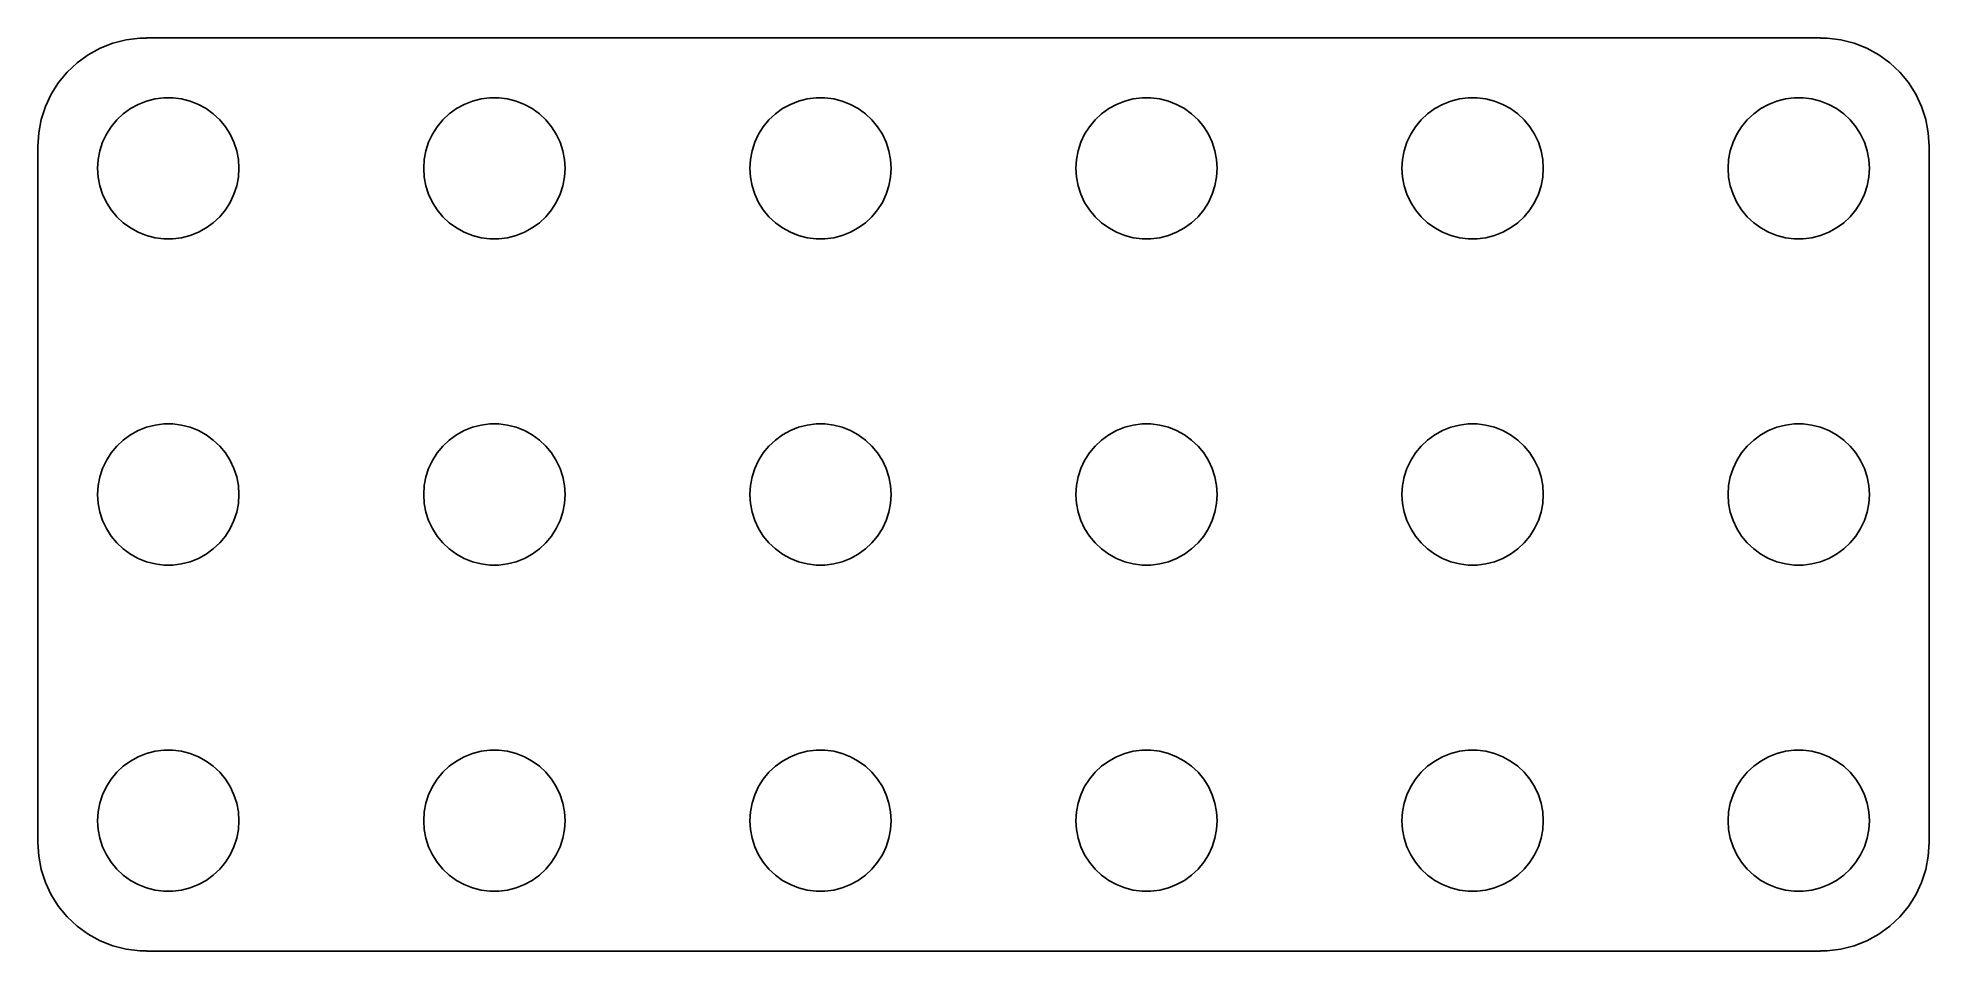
# Model space of a CAD drawing. Header units: metres. Extents: x 9 to 96, y 9 to 51.
import ezdxf

# ---------------------------------------------------------------- set-up
doc = ezdxf.new("R2010")
doc.units = ezdxf.units.M

msp = doc.modelspace()

# ---------------------------------------------------------------- linework, layer by layer
for p, q in [((11.8711, 50.5241), (11.3209, 50.2216)), ((12.4549, 50.7553), (11.8711, 50.5241)), ((13.0631, 50.9114), (12.4549, 50.7553)), ((13.686, 50.9901), (13.0631, 50.9114)), ((14, 50.9901), (13.686, 50.9901)), ((91, 51), (14, 51)), ((14, 51), (14, 50.9901)), ((91, 50.9901), (91, 51)), ((91.3139, 50.9901), (91, 50.9901)), ((91.9369, 50.9114), (91.3139, 50.9901)), ((92.5451, 50.7553), (91.9369, 50.9114)), ((93.1289, 50.5241), (92.5451, 50.7553)), ((93.6791, 50.2216), (93.1289, 50.5241)), ((10.8129, 49.8526), (10.3551, 49.4227)), ((11.3209, 50.2216), (10.8129, 49.8526)), ((94.1871, 49.8526), (93.6791, 50.2216)), ((94.6448, 49.4227), (94.1871, 49.8526)), ((9.9549, 48.9389), (9.6184, 48.4088)), ((10.3551, 49.4227), (9.9549, 48.9389)), ((95.0451, 48.9389), (94.6448, 49.4227)), ((95.3815, 48.4088), (95.0451, 48.9389)), ((9.6184, 48.4088), (9.3511, 47.8406)), ((13.2586, 47.7441), (13.6162, 47.9407)), ((13.6162, 47.9407), (13.9957, 48.0909)), ((13.9957, 48.0909), (14.391, 48.1924)), ((14.391, 48.1924), (14.7959, 48.2436)), ((14.7959, 48.2436), (15.2041, 48.2436)), ((15.2041, 48.2436), (15.609, 48.1924)), ((15.609, 48.1924), (16.0043, 48.0909)), ((16.0043, 48.0909), (16.3838, 47.9407)), ((16.3838, 47.9407), (16.7414, 47.7441)), ((28.2586, 47.7441), (28.6162, 47.9407)), ((28.6162, 47.9407), (28.9957, 48.0909)), ((28.9957, 48.0909), (29.391, 48.1924)), ((29.391, 48.1924), (29.7959, 48.2436)), ((29.7959, 48.2436), (30.2041, 48.2436)), ((30.2041, 48.2436), (30.609, 48.1924)), ((30.609, 48.1924), (31.0043, 48.0909)), ((31.0043, 48.0909), (31.3838, 47.9407)), ((31.3838, 47.9407), (31.7414, 47.7441)), ((43.2586, 47.7441), (43.6162, 47.9407)), ((43.6162, 47.9407), (43.9957, 48.0909)), ((43.9957, 48.0909), (44.391, 48.1924)), ((44.391, 48.1924), (44.7959, 48.2436)), ((44.7959, 48.2436), (45.2041, 48.2436)), ((45.2041, 48.2436), (45.609, 48.1924)), ((45.609, 48.1924), (46.0043, 48.0909)), ((46.0043, 48.0909), (46.3838, 47.9407)), ((46.3838, 47.9407), (46.7414, 47.7441)), ((58.2586, 47.7441), (58.6162, 47.9407)), ((58.6162, 47.9407), (58.9957, 48.0909)), ((58.9957, 48.0909), (59.391, 48.1924)), ((59.391, 48.1924), (59.7959, 48.2436)), ((59.7959, 48.2436), (60.2041, 48.2436)), ((60.2041, 48.2436), (60.609, 48.1924)), ((60.609, 48.1924), (61.0043, 48.0909)), ((61.0043, 48.0909), (61.3838, 47.9407)), ((61.3838, 47.9407), (61.7414, 47.7441)), ((73.2586, 47.7441), (73.6162, 47.9407)), ((73.6162, 47.9407), (73.9957, 48.0909)), ((73.9957, 48.0909), (74.391, 48.1924)), ((74.391, 48.1924), (74.7959, 48.2436)), ((74.7959, 48.2436), (75.2041, 48.2436)), ((75.2041, 48.2436), (75.609, 48.1924)), ((75.609, 48.1924), (76.0043, 48.0909)), ((76.0043, 48.0909), (76.3838, 47.9407)), ((76.3838, 47.9407), (76.7414, 47.7441)), ((88.2586, 47.7441), (88.6162, 47.9407)), ((88.6162, 47.9407), (88.9957, 48.0909)), ((88.9957, 48.0909), (89.391, 48.1924)), ((89.391, 48.1924), (89.7959, 48.2436)), ((89.7959, 48.2436), (90.2041, 48.2436)), ((90.2041, 48.2436), (90.609, 48.1924)), ((90.609, 48.1924), (91.0043, 48.0909)), ((91.0043, 48.0909), (91.3838, 47.9407)), ((91.3838, 47.9407), (91.7414, 47.7441)), ((95.6489, 47.8406), (95.3815, 48.4088)), ((9.1571, 47.2434), (9.0394, 46.6267)), ((9.3511, 47.8406), (9.1571, 47.2434)), ((12.3707, 46.9103), (12.6308, 47.2248)), ((12.6308, 47.2248), (12.9284, 47.5042)), ((12.9284, 47.5042), (13.2586, 47.7441)), ((16.7414, 47.7441), (17.0716, 47.5042)), ((17.0716, 47.5042), (17.3691, 47.2248)), ((17.3691, 47.2248), (17.6293, 46.9103)), ((27.3707, 46.9103), (27.6308, 47.2248)), ((27.6308, 47.2248), (27.9284, 47.5042)), ((27.9284, 47.5042), (28.2586, 47.7441)), ((31.7414, 47.7441), (32.0716, 47.5042)), ((32.0716, 47.5042), (32.3691, 47.2248)), ((32.3691, 47.2248), (32.6293, 46.9103)), ((42.3707, 46.9103), (42.6308, 47.2248)), ((42.6308, 47.2248), (42.9284, 47.5042)), ((42.9284, 47.5042), (43.2586, 47.7441)), ((46.7414, 47.7441), (47.0716, 47.5042)), ((47.0716, 47.5042), (47.3691, 47.2248)), ((47.3691, 47.2248), (47.6293, 46.9103)), ((57.3707, 46.9103), (57.6308, 47.2248)), ((57.6308, 47.2248), (57.9284, 47.5042)), ((57.9284, 47.5042), (58.2586, 47.7441)), ((61.7414, 47.7441), (62.0716, 47.5042)), ((62.0716, 47.5042), (62.3691, 47.2248)), ((62.3691, 47.2248), (62.6293, 46.9103)), ((72.3707, 46.9103), (72.6308, 47.2248)), ((72.6308, 47.2248), (72.9284, 47.5042)), ((72.9284, 47.5042), (73.2586, 47.7441)), ((76.7414, 47.7441), (77.0716, 47.5042)), ((77.0716, 47.5042), (77.3691, 47.2248)), ((77.3691, 47.2248), (77.6293, 46.9103)), ((87.3707, 46.9103), (87.6308, 47.2248)), ((87.6308, 47.2248), (87.9284, 47.5042)), ((87.9284, 47.5042), (88.2586, 47.7441)), ((91.7414, 47.7441), (92.0716, 47.5042)), ((92.0716, 47.5042), (92.3691, 47.2248)), ((92.3691, 47.2248), (92.6293, 46.9103)), ((95.8429, 47.2434), (95.6489, 47.8406)), ((95.9606, 46.6267), (95.8429, 47.2434)), ((9.0394, 46.6267), (9, 46)), ((11.8521, 45.8082), (11.9782, 46.1964)), ((11.9782, 46.1964), (12.152, 46.5657)), ((12.152, 46.5657), (12.3707, 46.9103)), ((17.6293, 46.9103), (17.848, 46.5657)), ((17.848, 46.5657), (18.0218, 46.1964)), ((18.0218, 46.1964), (18.1479, 45.8082)), ((26.8521, 45.8082), (26.9782, 46.1964)), ((26.9782, 46.1964), (27.152, 46.5657)), ((27.152, 46.5657), (27.3707, 46.9103)), ((32.6293, 46.9103), (32.848, 46.5657)), ((32.848, 46.5657), (33.0218, 46.1964)), ((33.0218, 46.1964), (33.1479, 45.8082)), ((41.8521, 45.8082), (41.9782, 46.1964)), ((41.9782, 46.1964), (42.152, 46.5657)), ((42.152, 46.5657), (42.3707, 46.9103)), ((47.6293, 46.9103), (47.848, 46.5657)), ((47.848, 46.5657), (48.0218, 46.1964)), ((48.0218, 46.1964), (48.1479, 45.8082)), ((56.8521, 45.8082), (56.9782, 46.1964)), ((56.9782, 46.1964), (57.152, 46.5657)), ((57.152, 46.5657), (57.3707, 46.9103)), ((62.6293, 46.9103), (62.848, 46.5657)), ((62.848, 46.5657), (63.0218, 46.1964)), ((63.0218, 46.1964), (63.1479, 45.8082)), ((71.8521, 45.8082), (71.9782, 46.1964)), ((71.9782, 46.1964), (72.152, 46.5657)), ((72.152, 46.5657), (72.3707, 46.9103)), ((77.6293, 46.9103), (77.848, 46.5657)), ((77.848, 46.5657), (78.0218, 46.1964)), ((78.0218, 46.1964), (78.1479, 45.8082)), ((86.8521, 45.8082), (86.9782, 46.1964)), ((86.9782, 46.1964), (87.152, 46.5657)), ((87.152, 46.5657), (87.3707, 46.9103)), ((92.6293, 46.9103), (92.848, 46.5657)), ((92.848, 46.5657), (93.0218, 46.1964)), ((93.0218, 46.1964), (93.1479, 45.8082)), ((96, 46), (95.9606, 46.6267)), ((9, 46), (9, 14)), ((11.75, 45), (11.7756, 45.4073)), ((11.7756, 45.4073), (11.8521, 45.8082)), ((18.1479, 45.8082), (18.2244, 45.4073)), ((18.2244, 45.4073), (18.25, 45)), ((26.75, 45), (26.7756, 45.4073)), ((26.7756, 45.4073), (26.8521, 45.8082)), ((33.1479, 45.8082), (33.2244, 45.4073)), ((33.2244, 45.4073), (33.25, 45)), ((41.75, 45), (41.7756, 45.4073)), ((41.7756, 45.4073), (41.8521, 45.8082)), ((48.1479, 45.8082), (48.2244, 45.4073)), ((48.2244, 45.4073), (48.25, 45)), ((56.75, 45), (56.7756, 45.4073)), ((56.7756, 45.4073), (56.8521, 45.8082)), ((63.1479, 45.8082), (63.2244, 45.4073)), ((63.2244, 45.4073), (63.25, 45)), ((71.75, 45), (71.7756, 45.4073)), ((71.7756, 45.4073), (71.8521, 45.8082)), ((78.1479, 45.8082), (78.2244, 45.4073)), ((78.2244, 45.4073), (78.25, 45)), ((86.75, 45), (86.7756, 45.4073)), ((86.7756, 45.4073), (86.8521, 45.8082)), ((93.1479, 45.8082), (93.2244, 45.4073)), ((93.2244, 45.4073), (93.25, 45)), ((96, 14), (96, 46)), ((11.7756, 44.5927), (11.75, 45)), ((11.8521, 44.1918), (11.7756, 44.5927)), ((18.2244, 44.5927), (18.1479, 44.1918)), ((18.25, 45), (18.2244, 44.5927)), ((26.7756, 44.5927), (26.75, 45)), ((26.8521, 44.1918), (26.7756, 44.5927)), ((33.2244, 44.5927), (33.1479, 44.1918)), ((33.25, 45), (33.2244, 44.5927)), ((41.7756, 44.5927), (41.75, 45)), ((41.8521, 44.1918), (41.7756, 44.5927)), ((48.2244, 44.5927), (48.1479, 44.1918)), ((48.25, 45), (48.2244, 44.5927)), ((56.7756, 44.5927), (56.75, 45)), ((56.8521, 44.1918), (56.7756, 44.5927)), ((63.2244, 44.5927), (63.1479, 44.1918)), ((63.25, 45), (63.2244, 44.5927)), ((71.7756, 44.5927), (71.75, 45)), ((71.8521, 44.1918), (71.7756, 44.5927)), ((78.2244, 44.5927), (78.1479, 44.1918)), ((78.25, 45), (78.2244, 44.5927)), ((86.7756, 44.5927), (86.75, 45)), ((86.8521, 44.1918), (86.7756, 44.5927)), ((93.2244, 44.5927), (93.1479, 44.1918)), ((93.25, 45), (93.2244, 44.5927)), ((11.9782, 43.8036), (11.8521, 44.1918)), ((12.152, 43.4343), (11.9782, 43.8036)), ((18.0218, 43.8036), (17.848, 43.4343)), ((18.1479, 44.1918), (18.0218, 43.8036)), ((26.9782, 43.8036), (26.8521, 44.1918)), ((27.152, 43.4343), (26.9782, 43.8036)), ((33.0218, 43.8036), (32.848, 43.4343)), ((33.1479, 44.1918), (33.0218, 43.8036)), ((41.9782, 43.8036), (41.8521, 44.1918)), ((42.152, 43.4343), (41.9782, 43.8036)), ((48.0218, 43.8036), (47.848, 43.4343)), ((48.1479, 44.1918), (48.0218, 43.8036)), ((56.9782, 43.8036), (56.8521, 44.1918)), ((57.152, 43.4343), (56.9782, 43.8036)), ((63.0218, 43.8036), (62.848, 43.4343)), ((63.1479, 44.1918), (63.0218, 43.8036)), ((71.9782, 43.8036), (71.8521, 44.1918)), ((72.152, 43.4343), (71.9782, 43.8036)), ((78.0218, 43.8036), (77.848, 43.4343)), ((78.1479, 44.1918), (78.0218, 43.8036)), ((86.9782, 43.8036), (86.8521, 44.1918)), ((87.152, 43.4343), (86.9782, 43.8036)), ((93.0218, 43.8036), (92.848, 43.4343)), ((93.1479, 44.1918), (93.0218, 43.8036)), ((12.3707, 43.0897), (12.152, 43.4343)), ((12.6308, 42.7752), (12.3707, 43.0897)), ((12.9284, 42.4958), (12.6308, 42.7752)), ((17.3691, 42.7752), (17.0716, 42.4958)), ((17.6293, 43.0897), (17.3691, 42.7752)), ((17.848, 43.4343), (17.6293, 43.0897)), ((27.3707, 43.0897), (27.152, 43.4343)), ((27.6308, 42.7752), (27.3707, 43.0897)), ((27.9284, 42.4958), (27.6308, 42.7752)), ((32.3691, 42.7752), (32.0716, 42.4958)), ((32.6293, 43.0897), (32.3691, 42.7752)), ((32.848, 43.4343), (32.6293, 43.0897)), ((42.3707, 43.0897), (42.152, 43.4343)), ((42.6308, 42.7752), (42.3707, 43.0897)), ((42.9284, 42.4958), (42.6308, 42.7752)), ((47.3691, 42.7752), (47.0716, 42.4958)), ((47.6293, 43.0897), (47.3691, 42.7752)), ((47.848, 43.4343), (47.6293, 43.0897)), ((57.3707, 43.0897), (57.152, 43.4343)), ((57.6308, 42.7752), (57.3707, 43.0897)), ((57.9284, 42.4958), (57.6308, 42.7752)), ((62.3691, 42.7752), (62.0716, 42.4958)), ((62.6293, 43.0897), (62.3691, 42.7752)), ((62.848, 43.4343), (62.6293, 43.0897)), ((72.3707, 43.0897), (72.152, 43.4343)), ((72.6308, 42.7752), (72.3707, 43.0897)), ((72.9284, 42.4958), (72.6308, 42.7752)), ((77.3691, 42.7752), (77.0716, 42.4958)), ((77.6293, 43.0897), (77.3691, 42.7752)), ((77.848, 43.4343), (77.6293, 43.0897)), ((87.3707, 43.0897), (87.152, 43.4343)), ((87.6308, 42.7752), (87.3707, 43.0897)), ((87.9284, 42.4958), (87.6308, 42.7752)), ((92.3691, 42.7752), (92.0716, 42.4958)), ((92.6293, 43.0897), (92.3691, 42.7752)), ((92.848, 43.4343), (92.6293, 43.0897)), ((13.2586, 42.2559), (12.9284, 42.4958)), ((13.6162, 42.0593), (13.2586, 42.2559)), ((13.9957, 41.9091), (13.6162, 42.0593)), ((14.391, 41.8076), (13.9957, 41.9091)), ((14.7959, 41.7564), (14.391, 41.8076)), ((15.609, 41.8076), (15.2041, 41.7564)), ((16.0043, 41.9091), (15.609, 41.8076)), ((16.3838, 42.0593), (16.0043, 41.9091)), ((16.7414, 42.2559), (16.3838, 42.0593)), ((17.0716, 42.4958), (16.7414, 42.2559)), ((28.2586, 42.2559), (27.9284, 42.4958)), ((28.6162, 42.0593), (28.2586, 42.2559)), ((28.9957, 41.9091), (28.6162, 42.0593)), ((29.391, 41.8076), (28.9957, 41.9091)), ((29.7959, 41.7564), (29.391, 41.8076)), ((30.609, 41.8076), (30.2041, 41.7564)), ((31.0043, 41.9091), (30.609, 41.8076)), ((31.3838, 42.0593), (31.0043, 41.9091)), ((31.7414, 42.2559), (31.3838, 42.0593)), ((32.0716, 42.4958), (31.7414, 42.2559)), ((43.2586, 42.2559), (42.9284, 42.4958)), ((43.6162, 42.0593), (43.2586, 42.2559)), ((43.9957, 41.9091), (43.6162, 42.0593)), ((44.391, 41.8076), (43.9957, 41.9091)), ((44.7959, 41.7564), (44.391, 41.8076)), ((45.609, 41.8076), (45.2041, 41.7564)), ((46.0043, 41.9091), (45.609, 41.8076)), ((46.3838, 42.0593), (46.0043, 41.9091)), ((46.7414, 42.2559), (46.3838, 42.0593)), ((47.0716, 42.4958), (46.7414, 42.2559)), ((58.2586, 42.2559), (57.9284, 42.4958)), ((58.6162, 42.0593), (58.2586, 42.2559)), ((58.9957, 41.9091), (58.6162, 42.0593)), ((59.391, 41.8076), (58.9957, 41.9091)), ((59.7959, 41.7564), (59.391, 41.8076)), ((60.609, 41.8076), (60.2041, 41.7564)), ((61.0043, 41.9091), (60.609, 41.8076)), ((61.3838, 42.0593), (61.0043, 41.9091)), ((61.7414, 42.2559), (61.3838, 42.0593)), ((62.0716, 42.4958), (61.7414, 42.2559)), ((73.2586, 42.2559), (72.9284, 42.4958)), ((73.6162, 42.0593), (73.2586, 42.2559)), ((73.9957, 41.9091), (73.6162, 42.0593)), ((74.391, 41.8076), (73.9957, 41.9091)), ((74.7959, 41.7564), (74.391, 41.8076)), ((75.609, 41.8076), (75.2041, 41.7564)), ((76.0043, 41.9091), (75.609, 41.8076)), ((76.3838, 42.0593), (76.0043, 41.9091)), ((76.7414, 42.2559), (76.3838, 42.0593)), ((77.0716, 42.4958), (76.7414, 42.2559)), ((88.2586, 42.2559), (87.9284, 42.4958)), ((88.6162, 42.0593), (88.2586, 42.2559)), ((88.9957, 41.9091), (88.6162, 42.0593)), ((89.391, 41.8076), (88.9957, 41.9091)), ((89.7959, 41.7564), (89.391, 41.8076)), ((90.609, 41.8076), (90.2041, 41.7564)), ((91.0043, 41.9091), (90.609, 41.8076)), ((91.3838, 42.0593), (91.0043, 41.9091)), ((91.7414, 42.2559), (91.3838, 42.0593)), ((92.0716, 42.4958), (91.7414, 42.2559)), ((15.2041, 41.7564), (14.7959, 41.7564)), ((30.2041, 41.7564), (29.7959, 41.7564)), ((45.2041, 41.7564), (44.7959, 41.7564)), ((60.2041, 41.7564), (59.7959, 41.7564)), ((75.2041, 41.7564), (74.7959, 41.7564)), ((90.2041, 41.7564), (89.7959, 41.7564)), ((13.6162, 32.9407), (13.9957, 33.0909)), ((13.9957, 33.0909), (14.391, 33.1924)), ((14.391, 33.1924), (14.7959, 33.2436)), ((14.7959, 33.2436), (15.2041, 33.2436)), ((15.2041, 33.2436), (15.609, 33.1924)), ((15.609, 33.1924), (16.0043, 33.0909)), ((16.0043, 33.0909), (16.3838, 32.9407)), ((28.6162, 32.9407), (28.9957, 33.0909)), ((28.9957, 33.0909), (29.391, 33.1924)), ((29.391, 33.1924), (29.7959, 33.2436)), ((29.7959, 33.2436), (30.2041, 33.2436)), ((30.2041, 33.2436), (30.609, 33.1924)), ((30.609, 33.1924), (31.0043, 33.0909)), ((31.0043, 33.0909), (31.3838, 32.9407)), ((43.6162, 32.9407), (43.9957, 33.0909)), ((43.9957, 33.0909), (44.391, 33.1924)), ((44.391, 33.1924), (44.7959, 33.2436)), ((44.7959, 33.2436), (45.2041, 33.2436)), ((45.2041, 33.2436), (45.609, 33.1924)), ((45.609, 33.1924), (46.0043, 33.0909)), ((46.0043, 33.0909), (46.3838, 32.9407)), ((58.6162, 32.9407), (58.9957, 33.0909)), ((58.9957, 33.0909), (59.391, 33.1924)), ((59.391, 33.1924), (59.7959, 33.2436)), ((59.7959, 33.2436), (60.2041, 33.2436)), ((60.2041, 33.2436), (60.609, 33.1924)), ((60.609, 33.1924), (61.0043, 33.0909)), ((61.0043, 33.0909), (61.3838, 32.9407)), ((73.6162, 32.9407), (73.9957, 33.0909)), ((73.9957, 33.0909), (74.391, 33.1924)), ((74.391, 33.1924), (74.7959, 33.2436)), ((74.7959, 33.2436), (75.2041, 33.2436)), ((75.2041, 33.2436), (75.609, 33.1924)), ((75.609, 33.1924), (76.0043, 33.0909)), ((76.0043, 33.0909), (76.3838, 32.9407)), ((88.6162, 32.9407), (88.9957, 33.0909)), ((88.9957, 33.0909), (89.391, 33.1924)), ((89.391, 33.1924), (89.7959, 33.2436)), ((89.7959, 33.2436), (90.2041, 33.2436)), ((90.2041, 33.2436), (90.609, 33.1924)), ((90.609, 33.1924), (91.0043, 33.0909)), ((91.0043, 33.0909), (91.3838, 32.9407)), ((12.3707, 31.9103), (12.6308, 32.2248)), ((12.6308, 32.2248), (12.9284, 32.5042)), ((12.9284, 32.5042), (13.2586, 32.7441)), ((13.2586, 32.7441), (13.6162, 32.9407)), ((16.3838, 32.9407), (16.7414, 32.7441)), ((16.7414, 32.7441), (17.0716, 32.5042)), ((17.0716, 32.5042), (17.3691, 32.2248)), ((17.3691, 32.2248), (17.6293, 31.9103)), ((27.3707, 31.9103), (27.6308, 32.2248)), ((27.6308, 32.2248), (27.9284, 32.5042)), ((27.9284, 32.5042), (28.2586, 32.7441)), ((28.2586, 32.7441), (28.6162, 32.9407)), ((31.3838, 32.9407), (31.7414, 32.7441)), ((31.7414, 32.7441), (32.0716, 32.5042)), ((32.0716, 32.5042), (32.3691, 32.2248)), ((32.3691, 32.2248), (32.6293, 31.9103)), ((42.3707, 31.9103), (42.6308, 32.2248)), ((42.6308, 32.2248), (42.9284, 32.5042)), ((42.9284, 32.5042), (43.2586, 32.7441)), ((43.2586, 32.7441), (43.6162, 32.9407)), ((46.3838, 32.9407), (46.7414, 32.7441)), ((46.7414, 32.7441), (47.0716, 32.5042)), ((47.0716, 32.5042), (47.3691, 32.2248)), ((47.3691, 32.2248), (47.6293, 31.9103)), ((57.3707, 31.9103), (57.6308, 32.2248)), ((57.6308, 32.2248), (57.9284, 32.5042)), ((57.9284, 32.5042), (58.2586, 32.7441)), ((58.2586, 32.7441), (58.6162, 32.9407)), ((61.3838, 32.9407), (61.7414, 32.7441)), ((61.7414, 32.7441), (62.0716, 32.5042)), ((62.0716, 32.5042), (62.3691, 32.2248)), ((62.3691, 32.2248), (62.6293, 31.9103)), ((72.3707, 31.9103), (72.6308, 32.2248)), ((72.6308, 32.2248), (72.9284, 32.5042)), ((72.9284, 32.5042), (73.2586, 32.7441)), ((73.2586, 32.7441), (73.6162, 32.9407)), ((76.3838, 32.9407), (76.7414, 32.7441)), ((76.7414, 32.7441), (77.0716, 32.5042)), ((77.0716, 32.5042), (77.3691, 32.2248)), ((77.3691, 32.2248), (77.6293, 31.9103)), ((87.3707, 31.9103), (87.6308, 32.2248)), ((87.6308, 32.2248), (87.9284, 32.5042)), ((87.9284, 32.5042), (88.2586, 32.7441)), ((88.2586, 32.7441), (88.6162, 32.9407)), ((91.3838, 32.9407), (91.7414, 32.7441)), ((91.7414, 32.7441), (92.0716, 32.5042)), ((92.0716, 32.5042), (92.3691, 32.2248)), ((92.3691, 32.2248), (92.6293, 31.9103)), ((11.9782, 31.1964), (12.152, 31.5657)), ((12.152, 31.5657), (12.3707, 31.9103)), ((17.6293, 31.9103), (17.848, 31.5657)), ((17.848, 31.5657), (18.0218, 31.1964)), ((26.9782, 31.1964), (27.152, 31.5657)), ((27.152, 31.5657), (27.3707, 31.9103)), ((32.6293, 31.9103), (32.848, 31.5657)), ((32.848, 31.5657), (33.0218, 31.1964)), ((41.9782, 31.1964), (42.152, 31.5657)), ((42.152, 31.5657), (42.3707, 31.9103)), ((47.6293, 31.9103), (47.848, 31.5657)), ((47.848, 31.5657), (48.0218, 31.1964)), ((56.9782, 31.1964), (57.152, 31.5657)), ((57.152, 31.5657), (57.3707, 31.9103)), ((62.6293, 31.9103), (62.848, 31.5657)), ((62.848, 31.5657), (63.0218, 31.1964)), ((71.9782, 31.1964), (72.152, 31.5657)), ((72.152, 31.5657), (72.3707, 31.9103)), ((77.6293, 31.9103), (77.848, 31.5657)), ((77.848, 31.5657), (78.0218, 31.1964)), ((86.9782, 31.1964), (87.152, 31.5657)), ((87.152, 31.5657), (87.3707, 31.9103)), ((92.6293, 31.9103), (92.848, 31.5657)), ((92.848, 31.5657), (93.0218, 31.1964)), ((11.7756, 30.4073), (11.8521, 30.8082)), ((11.8521, 30.8082), (11.9782, 31.1964)), ((18.0218, 31.1964), (18.1479, 30.8082)), ((18.1479, 30.8082), (18.2244, 30.4073)), ((26.7756, 30.4073), (26.8521, 30.8082)), ((26.8521, 30.8082), (26.9782, 31.1964)), ((33.0218, 31.1964), (33.1479, 30.8082)), ((33.1479, 30.8082), (33.2244, 30.4073)), ((41.7756, 30.4073), (41.8521, 30.8082)), ((41.8521, 30.8082), (41.9782, 31.1964)), ((48.0218, 31.1964), (48.1479, 30.8082)), ((48.1479, 30.8082), (48.2244, 30.4073)), ((56.7756, 30.4073), (56.8521, 30.8082)), ((56.8521, 30.8082), (56.9782, 31.1964)), ((63.0218, 31.1964), (63.1479, 30.8082)), ((63.1479, 30.8082), (63.2244, 30.4073)), ((71.7756, 30.4073), (71.8521, 30.8082)), ((71.8521, 30.8082), (71.9782, 31.1964)), ((78.0218, 31.1964), (78.1479, 30.8082)), ((78.1479, 30.8082), (78.2244, 30.4073)), ((86.7756, 30.4073), (86.8521, 30.8082)), ((86.8521, 30.8082), (86.9782, 31.1964)), ((93.0218, 31.1964), (93.1479, 30.8082)), ((93.1479, 30.8082), (93.2244, 30.4073)), ((11.75, 30), (11.7756, 30.4073)), ((11.7756, 29.5927), (11.75, 30)), ((11.8521, 29.1918), (11.7756, 29.5927)), ((18.2244, 29.5927), (18.1479, 29.1918)), ((18.2244, 30.4073), (18.25, 30)), ((18.25, 30), (18.2244, 29.5927)), ((26.75, 30), (26.7756, 30.4073)), ((26.7756, 29.5927), (26.75, 30)), ((26.8521, 29.1918), (26.7756, 29.5927)), ((33.2244, 29.5927), (33.1479, 29.1918)), ((33.2244, 30.4073), (33.25, 30)), ((33.25, 30), (33.2244, 29.5927)), ((41.75, 30), (41.7756, 30.4073)), ((41.7756, 29.5927), (41.75, 30)), ((41.8521, 29.1918), (41.7756, 29.5927)), ((48.2244, 29.5927), (48.1479, 29.1918)), ((48.2244, 30.4073), (48.25, 30)), ((48.25, 30), (48.2244, 29.5927)), ((56.75, 30), (56.7756, 30.4073)), ((56.7756, 29.5927), (56.75, 30)), ((56.8521, 29.1918), (56.7756, 29.5927)), ((63.2244, 29.5927), (63.1479, 29.1918)), ((63.2244, 30.4073), (63.25, 30)), ((63.25, 30), (63.2244, 29.5927)), ((71.75, 30), (71.7756, 30.4073)), ((71.7756, 29.5927), (71.75, 30)), ((71.8521, 29.1918), (71.7756, 29.5927)), ((78.2244, 29.5927), (78.1479, 29.1918)), ((78.2244, 30.4073), (78.25, 30)), ((78.25, 30), (78.2244, 29.5927)), ((86.75, 30), (86.7756, 30.4073)), ((86.7756, 29.5927), (86.75, 30)), ((86.8521, 29.1918), (86.7756, 29.5927)), ((93.2244, 29.5927), (93.1479, 29.1918)), ((93.2244, 30.4073), (93.25, 30)), ((93.25, 30), (93.2244, 29.5927)), ((11.9782, 28.8036), (11.8521, 29.1918)), ((12.152, 28.4343), (11.9782, 28.8036)), ((18.0218, 28.8036), (17.848, 28.4343)), ((18.1479, 29.1918), (18.0218, 28.8036)), ((26.9782, 28.8036), (26.8521, 29.1918)), ((27.152, 28.4343), (26.9782, 28.8036)), ((33.0218, 28.8036), (32.848, 28.4343)), ((33.1479, 29.1918), (33.0218, 28.8036)), ((41.9782, 28.8036), (41.8521, 29.1918)), ((42.152, 28.4343), (41.9782, 28.8036)), ((48.0218, 28.8036), (47.848, 28.4343)), ((48.1479, 29.1918), (48.0218, 28.8036)), ((56.9782, 28.8036), (56.8521, 29.1918)), ((57.152, 28.4343), (56.9782, 28.8036)), ((63.0218, 28.8036), (62.848, 28.4343)), ((63.1479, 29.1918), (63.0218, 28.8036)), ((71.9782, 28.8036), (71.8521, 29.1918)), ((72.152, 28.4343), (71.9782, 28.8036)), ((78.0218, 28.8036), (77.848, 28.4343)), ((78.1479, 29.1918), (78.0218, 28.8036)), ((86.9782, 28.8036), (86.8521, 29.1918)), ((87.152, 28.4343), (86.9782, 28.8036)), ((93.0218, 28.8036), (92.848, 28.4343)), ((93.1479, 29.1918), (93.0218, 28.8036)), ((12.3707, 28.0897), (12.152, 28.4343)), ((12.6308, 27.7752), (12.3707, 28.0897)), ((17.6293, 28.0897), (17.3691, 27.7752)), ((17.848, 28.4343), (17.6293, 28.0897)), ((27.3707, 28.0897), (27.152, 28.4343)), ((27.6308, 27.7752), (27.3707, 28.0897)), ((32.6293, 28.0897), (32.3691, 27.7752)), ((32.848, 28.4343), (32.6293, 28.0897)), ((42.3707, 28.0897), (42.152, 28.4343)), ((42.6308, 27.7752), (42.3707, 28.0897)), ((47.6293, 28.0897), (47.3691, 27.7752)), ((47.848, 28.4343), (47.6293, 28.0897)), ((57.3707, 28.0897), (57.152, 28.4343)), ((57.6308, 27.7752), (57.3707, 28.0897)), ((62.6293, 28.0897), (62.3691, 27.7752)), ((62.848, 28.4343), (62.6293, 28.0897)), ((72.3707, 28.0897), (72.152, 28.4343)), ((72.6308, 27.7752), (72.3707, 28.0897)), ((77.6293, 28.0897), (77.3691, 27.7752)), ((77.848, 28.4343), (77.6293, 28.0897)), ((87.3707, 28.0897), (87.152, 28.4343)), ((87.6308, 27.7752), (87.3707, 28.0897)), ((92.6293, 28.0897), (92.3691, 27.7752)), ((92.848, 28.4343), (92.6293, 28.0897)), ((12.9284, 27.4958), (12.6308, 27.7752)), ((13.2586, 27.2559), (12.9284, 27.4958)), ((13.6162, 27.0593), (13.2586, 27.2559)), ((13.9957, 26.9091), (13.6162, 27.0593)), ((16.3838, 27.0593), (16.0043, 26.9091)), ((16.7414, 27.2559), (16.3838, 27.0593)), ((17.0716, 27.4958), (16.7414, 27.2559)), ((17.3691, 27.7752), (17.0716, 27.4958)), ((27.9284, 27.4958), (27.6308, 27.7752)), ((28.2586, 27.2559), (27.9284, 27.4958)), ((28.6162, 27.0593), (28.2586, 27.2559)), ((28.9957, 26.9091), (28.6162, 27.0593)), ((31.3838, 27.0593), (31.0043, 26.9091)), ((31.7414, 27.2559), (31.3838, 27.0593)), ((32.0716, 27.4958), (31.7414, 27.2559)), ((32.3691, 27.7752), (32.0716, 27.4958)), ((42.9284, 27.4958), (42.6308, 27.7752)), ((43.2586, 27.2559), (42.9284, 27.4958)), ((43.6162, 27.0593), (43.2586, 27.2559)), ((43.9957, 26.9091), (43.6162, 27.0593)), ((46.3838, 27.0593), (46.0043, 26.9091)), ((46.7414, 27.2559), (46.3838, 27.0593)), ((47.0716, 27.4958), (46.7414, 27.2559)), ((47.3691, 27.7752), (47.0716, 27.4958)), ((57.9284, 27.4958), (57.6308, 27.7752)), ((58.2586, 27.2559), (57.9284, 27.4958)), ((58.6162, 27.0593), (58.2586, 27.2559)), ((58.9957, 26.9091), (58.6162, 27.0593)), ((61.3838, 27.0593), (61.0043, 26.9091)), ((61.7414, 27.2559), (61.3838, 27.0593)), ((62.0716, 27.4958), (61.7414, 27.2559)), ((62.3691, 27.7752), (62.0716, 27.4958)), ((72.9284, 27.4958), (72.6308, 27.7752)), ((73.2586, 27.2559), (72.9284, 27.4958)), ((73.6162, 27.0593), (73.2586, 27.2559)), ((73.9957, 26.9091), (73.6162, 27.0593)), ((76.3838, 27.0593), (76.0043, 26.9091)), ((76.7414, 27.2559), (76.3838, 27.0593)), ((77.0716, 27.4958), (76.7414, 27.2559)), ((77.3691, 27.7752), (77.0716, 27.4958)), ((87.9284, 27.4958), (87.6308, 27.7752)), ((88.2586, 27.2559), (87.9284, 27.4958)), ((88.6162, 27.0593), (88.2586, 27.2559)), ((88.9957, 26.9091), (88.6162, 27.0593)), ((91.3838, 27.0593), (91.0043, 26.9091)), ((91.7414, 27.2559), (91.3838, 27.0593)), ((92.0716, 27.4958), (91.7414, 27.2559)), ((92.3691, 27.7752), (92.0716, 27.4958)), ((14.391, 26.8076), (13.9957, 26.9091)), ((14.7959, 26.7564), (14.391, 26.8076)), ((15.2041, 26.7564), (14.7959, 26.7564)), ((15.609, 26.8076), (15.2041, 26.7564)), ((16.0043, 26.9091), (15.609, 26.8076)), ((29.391, 26.8076), (28.9957, 26.9091)), ((29.7959, 26.7564), (29.391, 26.8076)), ((30.2041, 26.7564), (29.7959, 26.7564)), ((30.609, 26.8076), (30.2041, 26.7564)), ((31.0043, 26.9091), (30.609, 26.8076)), ((44.391, 26.8076), (43.9957, 26.9091)), ((44.7959, 26.7564), (44.391, 26.8076)), ((45.2041, 26.7564), (44.7959, 26.7564)), ((45.609, 26.8076), (45.2041, 26.7564)), ((46.0043, 26.9091), (45.609, 26.8076)), ((59.391, 26.8076), (58.9957, 26.9091)), ((59.7959, 26.7564), (59.391, 26.8076)), ((60.2041, 26.7564), (59.7959, 26.7564)), ((60.609, 26.8076), (60.2041, 26.7564)), ((61.0043, 26.9091), (60.609, 26.8076)), ((74.391, 26.8076), (73.9957, 26.9091)), ((74.7959, 26.7564), (74.391, 26.8076)), ((75.2041, 26.7564), (74.7959, 26.7564)), ((75.609, 26.8076), (75.2041, 26.7564)), ((76.0043, 26.9091), (75.609, 26.8076)), ((89.391, 26.8076), (88.9957, 26.9091)), ((89.7959, 26.7564), (89.391, 26.8076)), ((90.2041, 26.7564), (89.7959, 26.7564)), ((90.609, 26.8076), (90.2041, 26.7564)), ((91.0043, 26.9091), (90.609, 26.8076)), ((12.6308, 17.2248), (12.9284, 17.5042)), ((12.9284, 17.5042), (13.2586, 17.7441)), ((13.2586, 17.7441), (13.6162, 17.9407)), ((13.6162, 17.9407), (13.9957, 18.0909)), ((13.9957, 18.0909), (14.391, 18.1924)), ((14.391, 18.1924), (14.7959, 18.2436)), ((14.7959, 18.2436), (15.2041, 18.2436)), ((15.2041, 18.2436), (15.609, 18.1924)), ((15.609, 18.1924), (16.0043, 18.0909)), ((16.0043, 18.0909), (16.3838, 17.9407)), ((16.3838, 17.9407), (16.7414, 17.7441)), ((16.7414, 17.7441), (17.0716, 17.5042)), ((17.0716, 17.5042), (17.3691, 17.2248)), ((27.6308, 17.2248), (27.9284, 17.5042)), ((27.9284, 17.5042), (28.2586, 17.7441)), ((28.2586, 17.7441), (28.6162, 17.9407)), ((28.6162, 17.9407), (28.9957, 18.0909)), ((28.9957, 18.0909), (29.391, 18.1924)), ((29.391, 18.1924), (29.7959, 18.2436)), ((29.7959, 18.2436), (30.2041, 18.2436)), ((30.2041, 18.2436), (30.609, 18.1924)), ((30.609, 18.1924), (31.0043, 18.0909)), ((31.0043, 18.0909), (31.3838, 17.9407)), ((31.3838, 17.9407), (31.7414, 17.7441)), ((31.7414, 17.7441), (32.0716, 17.5042)), ((32.0716, 17.5042), (32.3691, 17.2248)), ((42.6308, 17.2248), (42.9284, 17.5042)), ((42.9284, 17.5042), (43.2586, 17.7441)), ((43.2586, 17.7441), (43.6162, 17.9407)), ((43.6162, 17.9407), (43.9957, 18.0909)), ((43.9957, 18.0909), (44.391, 18.1924)), ((44.391, 18.1924), (44.7959, 18.2436)), ((44.7959, 18.2436), (45.2041, 18.2436)), ((45.2041, 18.2436), (45.609, 18.1924)), ((45.609, 18.1924), (46.0043, 18.0909)), ((46.0043, 18.0909), (46.3838, 17.9407)), ((46.3838, 17.9407), (46.7414, 17.7441)), ((46.7414, 17.7441), (47.0716, 17.5042)), ((47.0716, 17.5042), (47.3691, 17.2248)), ((57.6308, 17.2248), (57.9284, 17.5042)), ((57.9284, 17.5042), (58.2586, 17.7441)), ((58.2586, 17.7441), (58.6162, 17.9407)), ((58.6162, 17.9407), (58.9957, 18.0909)), ((58.9957, 18.0909), (59.391, 18.1924)), ((59.391, 18.1924), (59.7959, 18.2436)), ((59.7959, 18.2436), (60.2041, 18.2436)), ((60.2041, 18.2436), (60.609, 18.1924)), ((60.609, 18.1924), (61.0043, 18.0909)), ((61.0043, 18.0909), (61.3838, 17.9407)), ((61.3838, 17.9407), (61.7414, 17.7441)), ((61.7414, 17.7441), (62.0716, 17.5042)), ((62.0716, 17.5042), (62.3691, 17.2248)), ((72.6308, 17.2248), (72.9284, 17.5042)), ((72.9284, 17.5042), (73.2586, 17.7441)), ((73.2586, 17.7441), (73.6162, 17.9407)), ((73.6162, 17.9407), (73.9957, 18.0909)), ((73.9957, 18.0909), (74.391, 18.1924)), ((74.391, 18.1924), (74.7959, 18.2436)), ((74.7959, 18.2436), (75.2041, 18.2436)), ((75.2041, 18.2436), (75.609, 18.1924)), ((75.609, 18.1924), (76.0043, 18.0909)), ((76.0043, 18.0909), (76.3838, 17.9407)), ((76.3838, 17.9407), (76.7414, 17.7441)), ((76.7414, 17.7441), (77.0716, 17.5042)), ((77.0716, 17.5042), (77.3691, 17.2248)), ((87.6308, 17.2248), (87.9284, 17.5042)), ((87.9284, 17.5042), (88.2586, 17.7441)), ((88.2586, 17.7441), (88.6162, 17.9407)), ((88.6162, 17.9407), (88.9957, 18.0909)), ((88.9957, 18.0909), (89.391, 18.1924)), ((89.391, 18.1924), (89.7959, 18.2436)), ((89.7959, 18.2436), (90.2041, 18.2436)), ((90.2041, 18.2436), (90.609, 18.1924)), ((90.609, 18.1924), (91.0043, 18.0909)), ((91.0043, 18.0909), (91.3838, 17.9407)), ((91.3838, 17.9407), (91.7414, 17.7441)), ((91.7414, 17.7441), (92.0716, 17.5042)), ((92.0716, 17.5042), (92.3691, 17.2248)), ((11.9782, 16.1964), (12.152, 16.5657)), ((12.152, 16.5657), (12.3707, 16.9103)), ((12.3707, 16.9103), (12.6308, 17.2248)), ((17.3691, 17.2248), (17.6293, 16.9103)), ((17.6293, 16.9103), (17.848, 16.5657)), ((17.848, 16.5657), (18.0218, 16.1964)), ((26.9782, 16.1964), (27.152, 16.5657)), ((27.152, 16.5657), (27.3707, 16.9103)), ((27.3707, 16.9103), (27.6308, 17.2248)), ((32.3691, 17.2248), (32.6293, 16.9103)), ((32.6293, 16.9103), (32.848, 16.5657)), ((32.848, 16.5657), (33.0218, 16.1964)), ((41.9782, 16.1964), (42.152, 16.5657)), ((42.152, 16.5657), (42.3707, 16.9103)), ((42.3707, 16.9103), (42.6308, 17.2248)), ((47.3691, 17.2248), (47.6293, 16.9103)), ((47.6293, 16.9103), (47.848, 16.5657)), ((47.848, 16.5657), (48.0218, 16.1964)), ((56.9782, 16.1964), (57.152, 16.5657)), ((57.152, 16.5657), (57.3707, 16.9103)), ((57.3707, 16.9103), (57.6308, 17.2248)), ((62.3691, 17.2248), (62.6293, 16.9103)), ((62.6293, 16.9103), (62.848, 16.5657)), ((62.848, 16.5657), (63.0218, 16.1964)), ((71.9782, 16.1964), (72.152, 16.5657)), ((72.152, 16.5657), (72.3707, 16.9103)), ((72.3707, 16.9103), (72.6308, 17.2248)), ((77.3691, 17.2248), (77.6293, 16.9103)), ((77.6293, 16.9103), (77.848, 16.5657)), ((77.848, 16.5657), (78.0218, 16.1964)), ((86.9782, 16.1964), (87.152, 16.5657)), ((87.152, 16.5657), (87.3707, 16.9103)), ((87.3707, 16.9103), (87.6308, 17.2248)), ((92.3691, 17.2248), (92.6293, 16.9103)), ((92.6293, 16.9103), (92.848, 16.5657)), ((92.848, 16.5657), (93.0218, 16.1964)), ((11.7756, 15.4073), (11.8521, 15.8082)), ((11.8521, 15.8082), (11.9782, 16.1964)), ((18.0218, 16.1964), (18.1479, 15.8082)), ((18.1479, 15.8082), (18.2244, 15.4073)), ((26.7756, 15.4073), (26.8521, 15.8082)), ((26.8521, 15.8082), (26.9782, 16.1964)), ((33.0218, 16.1964), (33.1479, 15.8082)), ((33.1479, 15.8082), (33.2244, 15.4073)), ((41.7756, 15.4073), (41.8521, 15.8082)), ((41.8521, 15.8082), (41.9782, 16.1964)), ((48.0218, 16.1964), (48.1479, 15.8082)), ((48.1479, 15.8082), (48.2244, 15.4073)), ((56.7756, 15.4073), (56.8521, 15.8082)), ((56.8521, 15.8082), (56.9782, 16.1964)), ((63.0218, 16.1964), (63.1479, 15.8082)), ((63.1479, 15.8082), (63.2244, 15.4073)), ((71.7756, 15.4073), (71.8521, 15.8082)), ((71.8521, 15.8082), (71.9782, 16.1964)), ((78.0218, 16.1964), (78.1479, 15.8082)), ((78.1479, 15.8082), (78.2244, 15.4073)), ((86.7756, 15.4073), (86.8521, 15.8082)), ((86.8521, 15.8082), (86.9782, 16.1964)), ((93.0218, 16.1964), (93.1479, 15.8082)), ((93.1479, 15.8082), (93.2244, 15.4073)), ((11.75, 15), (11.7756, 15.4073)), ((11.7756, 14.5927), (11.75, 15)), ((18.2244, 15.4073), (18.25, 15)), ((18.25, 15), (18.2244, 14.5927)), ((26.75, 15), (26.7756, 15.4073)), ((26.7756, 14.5927), (26.75, 15)), ((33.2244, 15.4073), (33.25, 15)), ((33.25, 15), (33.2244, 14.5927)), ((41.75, 15), (41.7756, 15.4073)), ((41.7756, 14.5927), (41.75, 15)), ((48.2244, 15.4073), (48.25, 15)), ((48.25, 15), (48.2244, 14.5927)), ((56.75, 15), (56.7756, 15.4073)), ((56.7756, 14.5927), (56.75, 15)), ((63.2244, 15.4073), (63.25, 15)), ((63.25, 15), (63.2244, 14.5927)), ((71.75, 15), (71.7756, 15.4073)), ((71.7756, 14.5927), (71.75, 15)), ((78.2244, 15.4073), (78.25, 15)), ((78.25, 15), (78.2244, 14.5927)), ((86.75, 15), (86.7756, 15.4073)), ((86.7756, 14.5927), (86.75, 15)), ((93.2244, 15.4073), (93.25, 15)), ((93.25, 15), (93.2244, 14.5927)), ((9, 14), (9.0394, 13.3733)), ((11.8521, 14.1918), (11.7756, 14.5927)), ((11.9782, 13.8036), (11.8521, 14.1918)), ((18.1479, 14.1918), (18.0218, 13.8036)), ((18.2244, 14.5927), (18.1479, 14.1918)), ((26.8521, 14.1918), (26.7756, 14.5927)), ((26.9782, 13.8036), (26.8521, 14.1918)), ((33.1479, 14.1918), (33.0218, 13.8036)), ((33.2244, 14.5927), (33.1479, 14.1918)), ((41.8521, 14.1918), (41.7756, 14.5927)), ((41.9782, 13.8036), (41.8521, 14.1918)), ((48.1479, 14.1918), (48.0218, 13.8036)), ((48.2244, 14.5927), (48.1479, 14.1918)), ((56.8521, 14.1918), (56.7756, 14.5927)), ((56.9782, 13.8036), (56.8521, 14.1918)), ((63.1479, 14.1918), (63.0218, 13.8036)), ((63.2244, 14.5927), (63.1479, 14.1918)), ((71.8521, 14.1918), (71.7756, 14.5927)), ((71.9782, 13.8036), (71.8521, 14.1918)), ((78.1479, 14.1918), (78.0218, 13.8036)), ((78.2244, 14.5927), (78.1479, 14.1918)), ((86.8521, 14.1918), (86.7756, 14.5927)), ((86.9782, 13.8036), (86.8521, 14.1918)), ((93.1479, 14.1918), (93.0218, 13.8036)), ((93.2244, 14.5927), (93.1479, 14.1918)), ((95.9606, 13.3733), (96, 14)), ((9.0394, 13.3733), (9.1571, 12.7565)), ((12.152, 13.4343), (11.9782, 13.8036)), ((12.3707, 13.0897), (12.152, 13.4343)), ((12.6308, 12.7752), (12.3707, 13.0897)), ((17.6293, 13.0897), (17.3691, 12.7752)), ((17.848, 13.4343), (17.6293, 13.0897)), ((18.0218, 13.8036), (17.848, 13.4343)), ((27.152, 13.4343), (26.9782, 13.8036)), ((27.3707, 13.0897), (27.152, 13.4343)), ((27.6308, 12.7752), (27.3707, 13.0897)), ((32.6293, 13.0897), (32.3691, 12.7752)), ((32.848, 13.4343), (32.6293, 13.0897)), ((33.0218, 13.8036), (32.848, 13.4343)), ((42.152, 13.4343), (41.9782, 13.8036)), ((42.3707, 13.0897), (42.152, 13.4343)), ((42.6308, 12.7752), (42.3707, 13.0897)), ((47.6293, 13.0897), (47.3691, 12.7752)), ((47.848, 13.4343), (47.6293, 13.0897)), ((48.0218, 13.8036), (47.848, 13.4343)), ((57.152, 13.4343), (56.9782, 13.8036)), ((57.3707, 13.0897), (57.152, 13.4343)), ((57.6308, 12.7752), (57.3707, 13.0897)), ((62.6293, 13.0897), (62.3691, 12.7752)), ((62.848, 13.4343), (62.6293, 13.0897)), ((63.0218, 13.8036), (62.848, 13.4343)), ((72.152, 13.4343), (71.9782, 13.8036)), ((72.3707, 13.0897), (72.152, 13.4343)), ((72.6308, 12.7752), (72.3707, 13.0897)), ((77.6293, 13.0897), (77.3691, 12.7752)), ((77.848, 13.4343), (77.6293, 13.0897)), ((78.0218, 13.8036), (77.848, 13.4343)), ((87.152, 13.4343), (86.9782, 13.8036)), ((87.3707, 13.0897), (87.152, 13.4343)), ((87.6308, 12.7752), (87.3707, 13.0897)), ((92.6293, 13.0897), (92.3691, 12.7752)), ((92.848, 13.4343), (92.6293, 13.0897)), ((93.0218, 13.8036), (92.848, 13.4343)), ((95.8429, 12.7565), (95.9606, 13.3733)), ((9.1571, 12.7565), (9.3511, 12.1594)), ((12.9284, 12.4958), (12.6308, 12.7752)), ((13.2586, 12.2559), (12.9284, 12.4958)), ((13.6162, 12.0593), (13.2586, 12.2559)), ((16.7414, 12.2559), (16.3838, 12.0593)), ((17.0716, 12.4958), (16.7414, 12.2559)), ((17.3691, 12.7752), (17.0716, 12.4958)), ((27.9284, 12.4958), (27.6308, 12.7752)), ((28.2586, 12.2559), (27.9284, 12.4958)), ((28.6162, 12.0593), (28.2586, 12.2559)), ((31.7414, 12.2559), (31.3838, 12.0593)), ((32.0716, 12.4958), (31.7414, 12.2559)), ((32.3691, 12.7752), (32.0716, 12.4958)), ((42.9284, 12.4958), (42.6308, 12.7752)), ((43.2586, 12.2559), (42.9284, 12.4958)), ((43.6162, 12.0593), (43.2586, 12.2559)), ((46.7414, 12.2559), (46.3838, 12.0593)), ((47.0716, 12.4958), (46.7414, 12.2559)), ((47.3691, 12.7752), (47.0716, 12.4958)), ((57.9284, 12.4958), (57.6308, 12.7752)), ((58.2586, 12.2559), (57.9284, 12.4958)), ((58.6162, 12.0593), (58.2586, 12.2559)), ((61.7414, 12.2559), (61.3838, 12.0593)), ((62.0716, 12.4958), (61.7414, 12.2559)), ((62.3691, 12.7752), (62.0716, 12.4958)), ((72.9284, 12.4958), (72.6308, 12.7752)), ((73.2586, 12.2559), (72.9284, 12.4958)), ((73.6162, 12.0593), (73.2586, 12.2559)), ((76.7414, 12.2559), (76.3838, 12.0593)), ((77.0716, 12.4958), (76.7414, 12.2559)), ((77.3691, 12.7752), (77.0716, 12.4958)), ((87.9284, 12.4958), (87.6308, 12.7752)), ((88.2586, 12.2559), (87.9284, 12.4958)), ((88.6162, 12.0593), (88.2586, 12.2559)), ((91.7414, 12.2559), (91.3838, 12.0593)), ((92.0716, 12.4958), (91.7414, 12.2559)), ((92.3691, 12.7752), (92.0716, 12.4958)), ((95.6489, 12.1594), (95.8429, 12.7565)), ((9.3511, 12.1594), (9.6184, 11.5912)), ((9.6184, 11.5912), (9.9549, 11.0611)), ((13.9957, 11.9091), (13.6162, 12.0593)), ((14.391, 11.8076), (13.9957, 11.9091)), ((14.7959, 11.7564), (14.391, 11.8076)), ((15.2041, 11.7564), (14.7959, 11.7564)), ((15.609, 11.8076), (15.2041, 11.7564)), ((16.0043, 11.9091), (15.609, 11.8076)), ((16.3838, 12.0593), (16.0043, 11.9091)), ((28.9957, 11.9091), (28.6162, 12.0593)), ((29.391, 11.8076), (28.9957, 11.9091)), ((29.7959, 11.7564), (29.391, 11.8076)), ((30.2041, 11.7564), (29.7959, 11.7564)), ((30.609, 11.8076), (30.2041, 11.7564)), ((31.0043, 11.9091), (30.609, 11.8076)), ((31.3838, 12.0593), (31.0043, 11.9091)), ((43.9957, 11.9091), (43.6162, 12.0593)), ((44.391, 11.8076), (43.9957, 11.9091)), ((44.7959, 11.7564), (44.391, 11.8076)), ((45.2041, 11.7564), (44.7959, 11.7564)), ((45.609, 11.8076), (45.2041, 11.7564)), ((46.0043, 11.9091), (45.609, 11.8076)), ((46.3838, 12.0593), (46.0043, 11.9091)), ((58.9957, 11.9091), (58.6162, 12.0593)), ((59.391, 11.8076), (58.9957, 11.9091)), ((59.7959, 11.7564), (59.391, 11.8076)), ((60.2041, 11.7564), (59.7959, 11.7564)), ((60.609, 11.8076), (60.2041, 11.7564)), ((61.0043, 11.9091), (60.609, 11.8076)), ((61.3838, 12.0593), (61.0043, 11.9091)), ((73.9957, 11.9091), (73.6162, 12.0593)), ((74.391, 11.8076), (73.9957, 11.9091)), ((74.7959, 11.7564), (74.391, 11.8076)), ((75.2041, 11.7564), (74.7959, 11.7564)), ((75.609, 11.8076), (75.2041, 11.7564)), ((76.0043, 11.9091), (75.609, 11.8076)), ((76.3838, 12.0593), (76.0043, 11.9091)), ((88.9957, 11.9091), (88.6162, 12.0593)), ((89.391, 11.8076), (88.9957, 11.9091)), ((89.7959, 11.7564), (89.391, 11.8076)), ((90.2041, 11.7564), (89.7959, 11.7564)), ((90.609, 11.8076), (90.2041, 11.7564)), ((91.0043, 11.9091), (90.609, 11.8076)), ((91.3838, 12.0593), (91.0043, 11.9091)), ((95.0451, 11.0611), (95.3815, 11.5912)), ((95.3815, 11.5912), (95.6489, 12.1594)), ((9.9549, 11.0611), (10.3551, 10.5773)), ((10.3551, 10.5773), (10.8129, 10.1474)), ((94.1871, 10.1474), (94.6448, 10.5773)), ((94.6448, 10.5773), (95.0451, 11.0611)), ((10.8129, 10.1474), (11.3209, 9.7783)), ((11.3209, 9.7783), (11.8711, 9.4759)), ((93.1289, 9.4759), (93.6791, 9.7783)), ((93.6791, 9.7783), (94.1871, 10.1474)), ((11.8711, 9.4759), (12.4549, 9.2447)), ((12.4549, 9.2447), (13.0631, 9.0886)), ((13.0631, 9.0886), (13.686, 9.0099)), ((13.686, 9.0099), (14, 9.0099)), ((14, 9.0099), (14, 9)), ((14, 9), (91, 9)), ((91, 9.0099), (91.3139, 9.0099)), ((91, 9), (91, 9.0099)), ((91.3139, 9.0099), (91.9369, 9.0886)), ((91.9369, 9.0886), (92.5451, 9.2447)), ((92.5451, 9.2447), (93.1289, 9.4759))]:
    msp.add_line(p, q)

doc.saveas('drawing.dxf')
